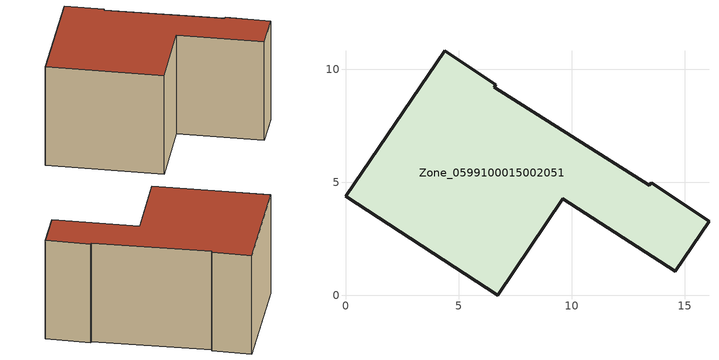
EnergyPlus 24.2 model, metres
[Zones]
Zone_0599100015002051
 floor ground (C_G): 6.73,0 0,4.37 4.39,10.82 6.64,9.31 6.57,9.2 13.44,4.86 13.52,4.97 16.07,3.27 14.57,1.06 9.6,4.27 z0.88
 wall outside (C_F): 6.64,9.31 4.39,10.82 0,4.37 6.73,0 9.6,4.27 14.57,1.06 16.07,3.27 13.52,4.97 13.44,4.86 6.57,9.2 6.64,9.31 z0.88:8.61
 roof outside (C_R): 13.44,4.86 6.57,9.2 6.64,9.31 4.39,10.82 0,4.37 6.73,0 9.6,4.27 14.57,1.06 16.07,3.27 13.52,4.97 z8.61
[BUILDING]
Pand.0599100015002051: North Axis=0; Terrain=City; Loads Convergence Tolerance Value=0.04; Temperature Convergence Tolerance Value=0.4; Solar Distribution=FullExterior; Maximum Number of Warmup Days=25; Minimum Number of Warmup Days=1
[Site:Location]
Rotterdam.The.Hague.AP_ZH_NLD Design_Conditions: Latitude=51.96; Longitude=4.45; Time Zone=1; Elevation=-4.5
[SITE:GROUNDTEMPERATURE:BUILDINGSURFACE]
18, 18, 18, 18, 18, 18, 18, 18, 18, 18, 18, 18
[MATERIAL] Thermal Absorptance=0.9; Solar Absorptance=0.7; Visible Absorptance=0.7
Name | Roughness | Thickness | Conductivity | Density | Specific Heat
G.TI.1965-1974 | MediumSmooth | 0.15 | 0.882353 | 540 | 1210
F.TI.1965-1974 | Rough | 0.3 | 0.697674 | 1920 | 840
R.TI.1965-1974 | MediumRough | 0.2 | 0.232558 | 1500 | 1000
[CONSTRUCTION]
C_G: G.TI.1965-1974
C_F: F.TI.1965-1974
C_R: R.TI.1965-1974
[ZONE]
Zone_0599100015002051: Type=1; Multiplier=1; Ceiling Height=Autocalculate; Volume=Autocalculate; Floor Area=autocalculate; Part of Total Floor Area=Yes
[ZONEINFILTRATION:DESIGNFLOWRATE]
Infil_Zone_0599100015002051: Zone or ZoneList or Space or SpaceList=Zone_0599100015002051; Schedule=AlwaysOn; Design Flow Rate Calculation Method=Flow/Area; Flow Rate per Floor Area=0.003; Constant Term Coefficient=1; Temperature Term Coefficient=0; Velocity Term Coefficient=0; Velocity Squared Term Coefficient=0
[HVACTEMPLATE:ZONE:IDEALLOADSAIRSYSTEM]
Zone_0599100015002051: Maximum Heating Supply Air Temperature=50; Minimum Cooling Supply Air Temperature=13; Maximum Heating Supply Air Humidity Ratio=0.0156; Minimum Cooling Supply Air Humidity Ratio=0.0077; Heating Limit=NoLimit; Cooling Limit=NoLimit; Dehumidification Control Type=ConstantSensibleHeatRatio; Cooling Sensible Heat Ratio=0.7; Dehumidification Setpoint=60; Humidification Control Type=None; Humidification Setpoint=30; Outdoor Air Method=None; Outdoor Air Flow Rate per Person=0.00944; Outdoor Air Flow Rate per Zone Floor Area=0; Outdoor Air Flow Rate per Zone=0; Demand Controlled Ventilation Type=None; Outdoor Air Economizer Type=NoEconomizer; Heat Recovery Type=None; Sensible Heat Recovery Effectiveness=0.7; Latent Heat Recovery Effectiveness=0.65
[ZONECONTROL:THERMOSTAT]
ThermostatControl_Zone_0599100015002051: Zone or ZoneList=Zone_0599100015002051; Control Type Schedule=DualSetpointControlType; Control 1=Thermostat_Zone_0599100015002051; Temperature Difference Between Cutout And Setpoint=0
[THERMOSTATSETPOINT:DUALSETPOINT]
Thermostat_Zone_0599100015002051: Heating Setpoint Temperature Schedule=HeatingSetpoint_Zone_0599100015002051; Cooling Setpoint Temperature Schedule=CoolingSetpoint_Zone_0599100015002051
[SCHEDULE:COMPACT]
HeatingSetpoint_Zone_0599100015002051: Through: 12/31, For: AllDays, Until: 24:00, 21
CoolingSetpoint_Zone_0599100015002051: Through: 12/31, For: AllDays, Until: 24:00, 24
DualSetpointControlType: Through: 12/31, For: AllDays, Until: 24:00, 4
AlwaysOn: Through: 12/31, For: AllDays, Until: 24:00, 1
